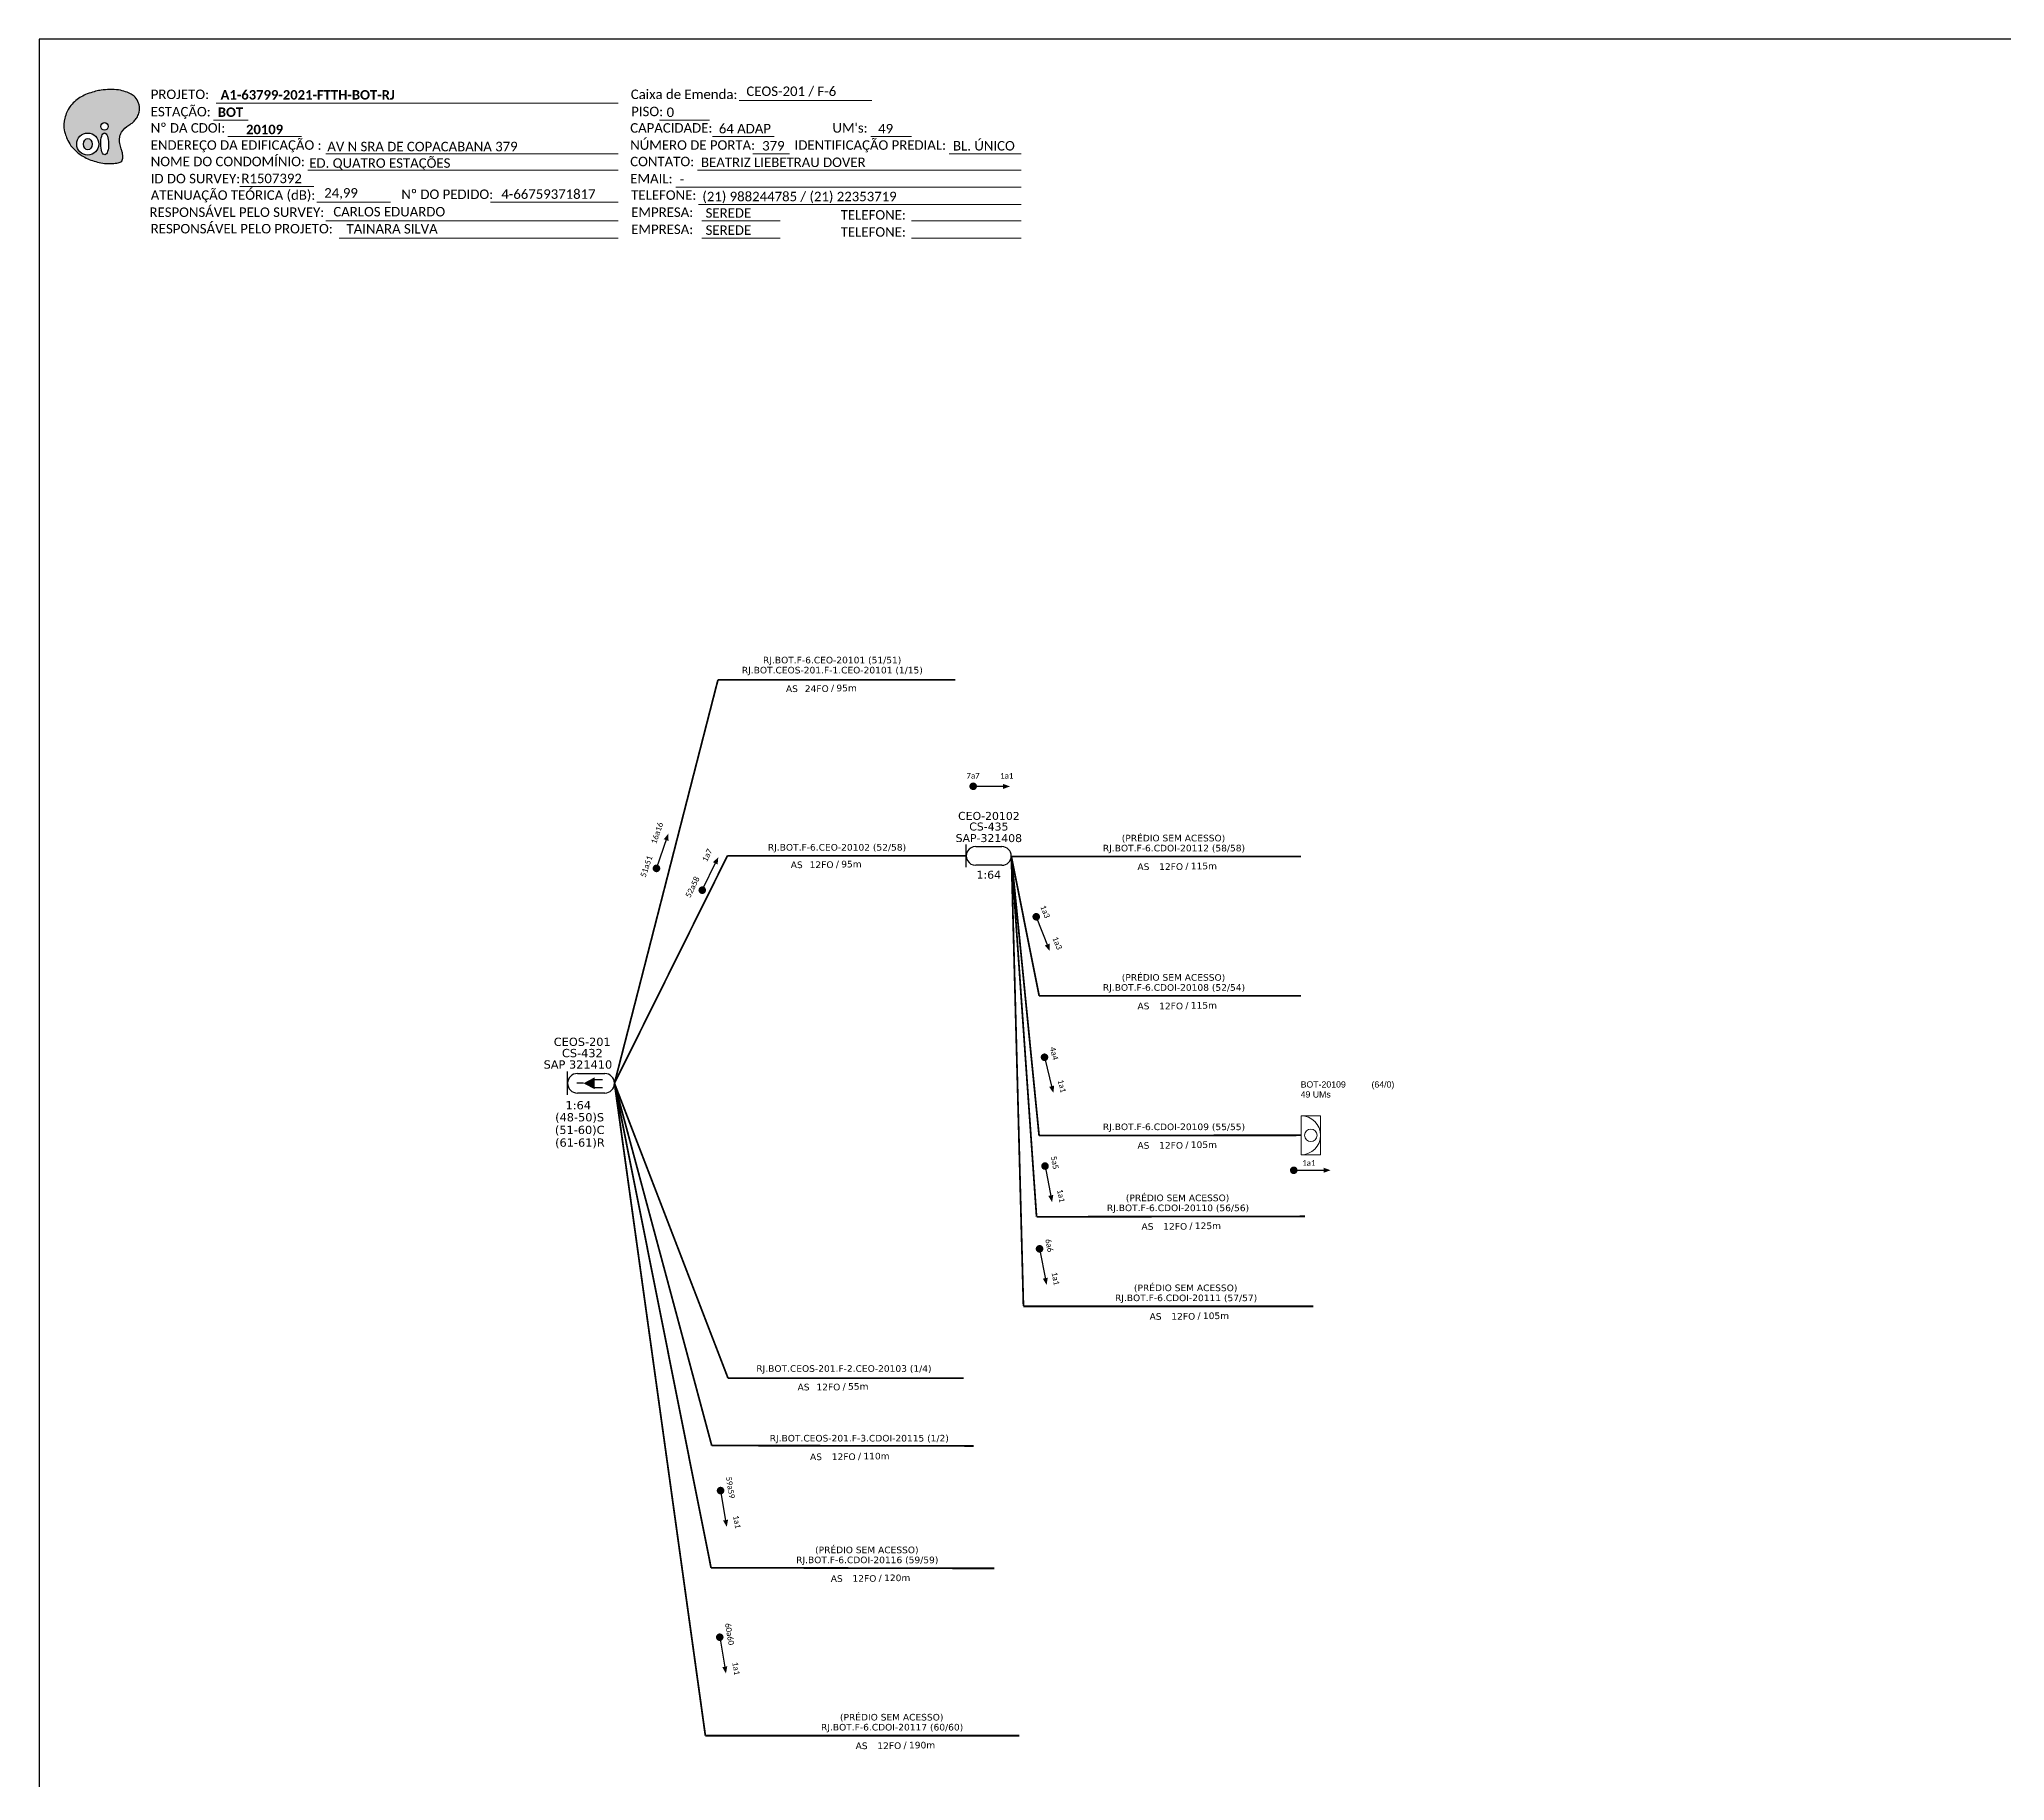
# Model space of a CAD drawing. Extents: x -89 to 749, y 705 to 1299.
# Drawn here: x -89.3 to 282.3, y 969.8 to 1299 of the extents above; entities that cross this region are included whole.
import ezdxf
from ezdxf.enums import TextEntityAlignment as Align

# ---------------------------------------------------------------- set-up
doc = ezdxf.new("R2010")
doc.units = 0
for name, color, linetype, lineweight in [("20.0-LEGENDA DOS CDO'S", 1, 'Continuous', 0), ('20.1-CDO_INTERIOR', 1, 'Continuous', 0), ('40.1-ETIQUETAS', 1, 'Continuous', 20)]:
    doc.layers.add(name, color=color, linetype=linetype, lineweight=lineweight)
for name, color, linetype in [('20.4-CEOS', 1, 'Continuous'), ('CAP a instalar', 1, 'Continuous'), ('SETA', 7, 'Continuous'), ('texto', 255, 'Continuous')]:
    doc.layers.add(name, color=color, linetype=linetype)
doc.styles.add('ARIAL', font='arial.ttf')
doc.styles.add('siredit', font='verdana.ttf')
doc.styles.get("Standard").update_dxf_attribs({"font": 'arial.ttf'})
doc.styles.add('WMF-Calibri0', font='calibri.ttf')
doc.styles.add('WMF-Calibri1', font='calibrib.ttf')
doc.linetypes.add('FENCELINE1', pattern='A,0.25,-0.1,[133,ltypeshp.shx,S=0.1,R=0,X=-0.1,Y=0],-0.1,1', length=1.45)

# ---------------------------------------------------------------- blocks, each defined once
blk = doc.blocks.new('OI')
h = blk.add_hatch(color=40)
edge = h.paths.add_edge_path()
edge.add_spline(control_points=[(4.35, -0.67), (3.92, -0.99), (3.26, -1.5), (2.81, -2.59), (2.9, -3.5), (3.06, -4.27), (3.31, -4.85), (3.37, -5.39), (3.4, -5.88), (3.2, -6.4), (2.54, -6.61), (1.65, -6.63), (0.55, -6.67), (-0.56, -6.42), (-1.61, -6.14), (-2.77, -5.61), (-3.92, -4.77), (-4.89, -3.7), (-5.34, -2.65), (-5.6, -1.94), (-5.85, -0.96), (-5.71, 0.47), (-5.1, 2.02), (-4.14, 3.02), (-3.3, 3.61), (-2.37, 4.16), (-1.36, 4.44), (-0.56, 4.7), (0.79, 4.85), (2.24, 4.97), (3.79, 4.57), (4.67, 4.21), (5.44, 3.65), (5.76, 2.99), (6.03, 2.21), (6.01, 1.46), (5.72, 0.64), (5.31, 0.08), (4.88, -0.38), (4.51, -0.55), (4.35, -0.67)], knot_values=[0, 0, 0, 0, 1.60434, 2.417191, 3.427595, 4.282808, 4.776746, 5.304182, 5.888771, 6.258406, 6.858137, 7.79129, 8.986195, 10.124242, 11.187857, 12.242908, 13.953784, 15.414161, 16.515391, 17.349188, 17.675853, 19.552021, 21.515531, 22.568638, 23.63245, 24.621084, 25.782718, 26.745347, 27.142653, 29.870543, 31.004649, 31.921532, 32.709589, 33.801391, 34.042471, 35.192333, 35.971461, 36.628871, 37.254359, 37.836911, 37.836911, 37.836911, 37.836911], degree=3, periodic=0)
h.paths.add_polyline_path([(1.13, -0.87, -1), (-0.04, -0.87, -1)], flags=16)
edge = h.paths.add_edge_path(flags=16)
edge.add_ellipse((0.56, -3.59), major_axis=(-0.02, 1.71), ratio=0.361305, start_angle=0, end_angle=360)
h.paths.add_polyline_path([(-0.36, -3.62, -1), (-3.8, -3.62, -1)], flags=16)
edge = h.paths.add_edge_path(flags=0)
edge.add_ellipse((-2.08, -3.62), major_axis=(0, 0.885), ratio=0.758294, start_angle=0, end_angle=360)
at = {"color": 40}
for centre, radius in [((-2.08, -3.62), 1.72), ((0.54, -0.87), 0.587)]:
    blk.add_circle(centre, radius, dxfattribs=at)
blk.add_ellipse((-2.08, -3.62), major_axis=(0, 0.885), ratio=0.758294, start_param=-3.141592653589792, end_param=3.141592653589792, dxfattribs=at)
blk.add_ellipse((0.56, -3.59), major_axis=(-0.02, 1.71), ratio=0.361305, dxfattribs=at)
at = {"color": 40, "start_tangent": (-0.800898, -0.598801), "end_tangent": (-0.800898, -0.598801)}
blk.add_spline([(4.35, -0.67), (3.2, -1.78), (2.9, -2.54), (2.92, -3.55), (3.12, -4.38), (3.28, -4.85), (3.37, -5.37), (3.35, -5.95), (3.2, -6.29), (2.66, -6.55), (1.73, -6.63), (0.54, -6.62), (-0.58, -6.41), (-1.6, -6.11), (-2.56, -5.67), (-3.95, -4.67), (-4.89, -3.56), (-5.37, -2.56), (-5.64, -1.78), (-5.72, -1.46), (-5.63, 0.42), (-4.84, 2.22), (-4.13, 2.99), (-3.27, 3.62), (-2.4, 4.09), (-1.3, 4.47), (-0.37, 4.72), (0.02, 4.77), (2.75, 4.8), (3.85, 4.53), (4.69, 4.16), (5.31, 3.68), (5.85, 2.73), (5.93, 2.5), (5.94, 1.35), (5.67, 0.62), (5.29, 0.08), (4.84, -0.36), (4.35, -0.67)], degree=3, dxfattribs=at)
blk = doc.blocks.new('CARIMBO')
at = {"color": 7, "lineweight": 0}
for points in [[(35.66, -16.79), (111.64, -16.79)], [(134.48, -16.3), (159.61, -16.3)], [(35.15, -20.06), (41.7, -20.06)], [(119.43, -20.02), (128.92, -20.02)], [(37.81, -23.14), (51.75, -23.14)], [(129.48, -23.14), (141.1, -23.14)], [(159.42, -23.14), (167.09, -23.14)], [(52.97, -29.48), (111.64, -29.48)], [(56.38, -26.37), (111.64, -26.37)], [(126.6, -29.48), (187.83, -29.48)], [(137.07, -26.37), (144.01, -26.37)], [(174.24, -26.37), (187.8, -26.37)], [(40.13, -32.55), (54.07, -32.55)], [(122.56, -32.72), (187.83, -32.72)], [(54.67, -35.52), (68.61, -35.52)], [(126.84, -35.96), (187.83, -35.96)], [(56.38, -39.07), (111.64, -39.07)], [(127.45, -39.07), (142.25, -39.07)], [(167.06, -39.07), (187.83, -39.07)], [(58.87, -42.31), (111.64, -42.31)], [(127.45, -42.31), (142.25, -42.31)], [(167.06, -42.31), (187.83, -42.31)]]:
    blk.add_lwpolyline(points, dxfattribs=at)
at = {"color": 7, "xscale": 1.213923925163967, "yscale": 1.213923925163967, "zscale": 1.213923925163967, "rotation": 0.1532896023949059}
blk.add_blockref('OI', (13.86, -20.16), dxfattribs=at)
at = {"color": 7, "lineweight": 0, "style": 'WMF-Calibri0'}
for s, height, p in [('PROJETO:', 1.793, (23.26, -16.04)), ('Caixa de Emenda:', 1.7927, (114.02, -16.04)), ('ESTAÇÃO:', 1.793, (23.26, -19.32)), ('PISO:', 1.793, (114.09, -19.28)), ('Nº DA CDOI:', 1.7927, (23.26, -22.39)), ('CAPACIDADE:', 1.7927, (113.91, -22.39)), ("UM's:", 1.793, (152.15, -22.39)), ('ENDEREÇO DA EDIFICAÇÃO :', 1.7927, (23.26, -25.63)), ('NÚMERO DE PORTA:', 1.7927, (113.91, -25.63)), ('IDENTIFICAÇÃO PREDIAL:', 1.7927, (144.99, -25.63)), ('NOME DO CONDOMÍNIO:', 1.7927, (23.26, -28.74)), ('CONTATO:', 1.793, (113.91, -28.74)), ('ATENUAÇÃO TEÓRICA (dB):', 1.7927, (23.26, -35.09)), ('ID DO SURVEY:', 1.7927, (23.26, -31.97)), ('EMAIL:', 1.793, (113.91, -31.97)), ('TELEFONE:', 1.793, (114.09, -35.09)), ('RESPONSÁVEL PELO SURVEY:', 1.7927, (23.02, -38.32)), ('EMPRESA:', 1.793, (114.09, -38.32)), ('TELEFONE:', 1.793, (153.7, -38.83)), ('RESPONSÁVEL PELO PROJETO:', 1.7927, (23.26, -41.44)), ('EMPRESA:', 1.793, (114.09, -41.56)), ('TELEFONE:', 1.793, (153.7, -42.06))]:
    blk.add_text(s, height=height, dxfattribs=at).set_placement(p)
at = {"color": 7, "lineweight": 0, "flags": 8}
for tag, p, style in [('PROJ', (36.46, -16.13), 'WMF-Calibri1'), ('CEOS-XX', (135.87, -15.46), 'WMF-Calibri0'), ('EST', (35.94, -19.41), 'WMF-Calibri1'), ('PISO_PTR', (120.78, -19.42), 'WMF-Calibri0'), ('CAPAC.', (130.66, -22.52), 'WMF-Calibri0'), ("UC'S", (160.78, -22.54), 'WMF-Calibri0'), ('LOGRADOURO', (56.65, -25.91), 'WMF-Calibri0'), ('N°', (138.85, -25.77), 'WMF-Calibri0'), ('N°PREDIO', (174.94, -25.77), 'WMF-Calibri0'), ('NOME_DO_COND.', (53.23, -29.02), 'WMF-Calibri0'), ('NOME_DO_CONTATO', (127.3, -28.89), 'WMF-Calibri0'), ('_ID_', (40.39, -31.94), 'WMF-Calibri0'), ('O_POTEN', (56.06, -34.68), 'WMF-Calibri0'), ('EMAIL', (123.26, -32.12), 'WMF-Calibri0'), ('RES_SURVEY', (57.78, -38.23), 'WMF-Calibri0'), ('TELEFONE', (127.55, -35.36), 'WMF-Calibri0'), ('EMP_RESP_SURVEY', (128.16, -38.47), 'WMF-Calibri0'), ('CONT_RESP_SURVEY', (167.76, -38.47), 'WMF-Calibri0'), ('RES_PROJ', (60.27, -41.47), 'WMF-Calibri0'), ('EMP_RESP_PROJ', (128.16, -41.71), 'WMF-Calibri0'), ('CONT_RESP_PROJ', (167.76, -41.71), 'WMF-Calibri0')]:
    blk.add_attdef(tag, p, '', height=1.79, dxfattribs=dict(at, style=style))
at = {"color": 7, "lineweight": 0, "style": 'WMF-Calibri1', "flags": 8}
blk.add_attdef("N° CDO'S", text='', height=1.79, dxfattribs=at).set_placement((44.78, -22.68), align=Align.CENTER)
blk = doc.blocks.new('CEOS_RP_CT_DRT')
at = {"layer": '20.4-CEOS', "color": 0}
for p, q in [((-4.54, 1.19), (-1.19, 1.19)), ((-1.19, -1.19), (-4.54, -1.19))]:
    blk.add_line(p, q, dxfattribs=at)
for points in [[(-5.73, -1.43), (-5.73, 1.44)], [(-3.79, 0), (-4.59, 0)], [(-2.47, 0.48), (-1.45, 0.48)], [(-2.47, -0.52), (-1.45, -0.52)]]:
    blk.add_lwpolyline(points, dxfattribs=at)
blk.add_lwpolyline([(-3.79, 0, 0, 1.47, 0), (-2.41, 0, 1.47, 1.47, 0)], format="xyseb", dxfattribs=at)
for centre, start, end in [((-4.54, 0), 90, 270), ((-1.19, 0), 270, 90)]:
    blk.add_arc(centre, 1.19, start, end, dxfattribs=at)
at = {"layer": '20.4-CEOS', "color": 7, "style": 'siredit'}
for tag, p in [('Nº_DA_CEOS', (-2.86, 5.6)), ('LOCAL', (-2.86, 4.24)), ('SAP', (-2.86, 2.78)), ('RACIO_SPLITAGEM', (-2.86, -1.88)), ('FIBRAS_SPLITTER', (-2.86, -3.58)), ('RESERVA_FINAIS', (-2.86, -6.39)), ('FIBRAS_TOP_C', (-2.86, -5.08))]:
    blk.add_attdef(tag, text='', height=1.01, dxfattribs=at).set_placement(p, align=Align.TOP_CENTER)
blk = doc.blocks.new('ETIQUETA_RS5F')
at = {"layer": '40.1-ETIQUETAS', "color": 0, "style": 'siredit'}
blk.add_text('/', height=1.5, dxfattribs=at).set_placement((1.58, -1.95), align=Align.MIDDLE_RIGHT)
for tag, p in [('ETIQUETA_R_PRIMARIA', (1.21, 4.1)), ('ETIQUETA_R_SECUNDARIA', (1.21, 2.1)), ('F_ATIVAS/F_MORTAS', (1.14, -4.24))]:
    blk.add_attdef(tag, text='', height=1.5, dxfattribs=at).set_placement(p, align=Align.MIDDLE_CENTER)
for tag, p in [('TIPO_CABO', (-6.58, -2.12)), ('CAP_CABO', (0.4, -2.09))]:
    blk.add_attdef(tag, text='', height=1.5, dxfattribs=at).set_placement(p, align=Align.MIDDLE_RIGHT)
blk.add_attdef('METROS', text='', height=1.5, dxfattribs=at).set_placement((2.14, -1.95), align=Align.MIDDLE_LEFT)
for tag, p in [('FUSÃO_1', (0.85, -8.39)), ('FUSÃO_2', (0.85, -10.6)), ('FUSÃO_3', (0.85, -12.93)), ('FUSÃO_4', (0.85, -15.14)), ('FUSÃO_5', (0.85, -17.16))]:
    blk.add_attdef(tag, text='', height=1.5, dxfattribs=at).set_placement(p, align=Align.CENTER)
blk = doc.blocks.new('CDOI_INT')
at = {"layer": '20.1-CDO_INTERIOR', "color": 0, "lineweight": 18}
blk.add_lwpolyline([(4.25, -4.25), (4.25, 4.25), (0, 4.25), (0, -4.25)], close=True, dxfattribs=at)
blk.add_circle((2.12, 0), 1.36, dxfattribs=at)
blk.add_arc((0, 0), 4.25, 270, 90, dxfattribs=at)
at = {"layer": "20.0-LEGENDA DOS CDO'S", "color": 0, "style": 'ARIAL'}
for tag, p in [('CDO_N', (-0.08, 10.38)), ('SURVEY', (-0.08, 8.2)), ('SPLITER_1', (21.18, 10.38)), ('SPLITER_2', (21.19, 8.68)), ('SAP', (-0.08, 6.23)), ('1:XX', (5.94, -2.22)), ('UMS', (5.94, -4.24))]:
    blk.add_attdef(tag, p, '', height=1.36, dxfattribs=at)
blk.add_attdef('FIBRAS_UTILIZADAS', text='', height=1.36, dxfattribs=at).set_placement((15.34, 10.38), align=Align.CENTER)

msp = doc.modelspace()

# ---------------------------------------------------------------- linework, layer by layer
msp.add_lwpolyline([(-89.32, 705.02), (749.25, 705.02), (749.25, 1299.02), (-89.32, 1299.02), (-89.32, 705.02)])
at = {"color": 7, "lineweight": 0}
msp.add_lwpolyline([(-4.01, 1268.26), (20.14, 1268.26)], dxfattribs=at)
at = {"const_width": 0.715}
for points in [[(86.88, 1157.82, 1), (87.6, 1157.82, 1)], [(27.24, 1141.96, 1), (27.48, 1142.64, 1)], [(27.24, 1141.96, 1), (27.48, 1142.64, 1)], [(35.86, 1137.86, 1), (36.18, 1138.5, 1)], [(35.86, 1137.86, 1), (36.18, 1138.5, 1)], [(99.03, 1133.49, 1), (99.29, 1132.82, 1)], [(99.03, 1133.49, 1), (99.29, 1132.82, 1)], [(100.64, 1106.95, 1), (100.81, 1106.26, 1)], [(100.64, 1106.95, 1), (100.81, 1106.26, 1)]]:
    msp.add_lwpolyline(points, format="xyb", close=True, dxfattribs=at)
at = {"color": 7, "const_width": 0.715}
for points in [[(100.76, 1086.38, 1), (100.89, 1085.68, 1)], [(100.76, 1086.38, 1), (100.89, 1085.68, 1)], [(99.72, 1070.74, 1), (99.86, 1070.03, 1)], [(99.72, 1070.74, 1), (99.86, 1070.03, 1)], [(39.42, 1025.04, 1), (39.54, 1024.33, 1)], [(39.42, 1025.04, 1), (39.54, 1024.33, 1)], [(39.27, 997.32, 1), (39.39, 996.62, 1)], [(39.27, 997.32, 1), (39.39, 996.62, 1)]]:
    msp.add_lwpolyline(points, format="xyb", close=True, dxfattribs=at)
at = {"color": 7}
msp.add_lwpolyline([(147.49, 1085.23, 0.715, 0.715, 1), (148.2, 1085.23, 0.715, 0.715, 1)], format="xyseb", close=True, dxfattribs=at)
at = {"layer": '20.4-CEOS', "color": 5}
for p, q in [((87.71, 1146.43), (92.68, 1146.42)), ((92.68, 1142.88), (87.71, 1142.89))]:
    msp.add_line(p, q, dxfattribs=at)
msp.add_lwpolyline([(85.94, 1142.53), (85.94, 1146.8)], dxfattribs=at)
for centre, start, end in [((87.71, 1144.66), 89.9211, 269.9211), ((92.68, 1144.65), 269.9211, 89.9211)]:
    msp.add_arc(centre, 1.77, start, end, dxfattribs=at)
at = {"layer": 'CAP a instalar', "color": 7, "linetype": 'FENCELINE1', "ltscale": 7, "const_width": 0.334}
for points in [[(38.99, 1177.96), (19.42, 1101.68)], [(38.99, 1177.96), (83.88, 1177.94)], [(19.42, 1101.68), (40.78, 1144.68)], [(40.78, 1144.68), (85.94, 1144.66)], [(94.46, 1144.54), (99.22, 1076.44)], [(94.46, 1144.54), (96.74, 1059.58)], [(149.22, 1144.54), (94.46, 1144.54)], [(99.71, 1118.22), (149.22, 1118.19)], [(19.42, 1101.68), (36.61, 978.35)], [(19.42, 1101.68), (37.68, 1010.1)], [(19.42, 1101.68), (40.89, 1045.94)], [(99.22, 1076.44), (149.99, 1076.52)], [(96.74, 1059.52), (151.52, 1059.51)], [(40.89, 1045.94), (85.44, 1045.93)], [(37.68, 1010.1), (91.24, 1009.98)], [(95.94, 978.35), (36.61, 978.35)]]:
    msp.add_lwpolyline(points, dxfattribs=at)
at = {"layer": 'CAP a instalar', "linetype": 'FENCELINE1', "ltscale": 7, "const_width": 0.334}
for points in [[(94.46, 1144.54), (99.71, 1118.22)], [(94.46, 1144.54), (99.7, 1091.79)], [(99.7, 1091.79), (149.22, 1091.85)]]:
    msp.add_lwpolyline(points, dxfattribs=at)
at = {"layer": 'CAP a instalar', "color": 251, "linetype": 'FENCELINE1', "ltscale": 7, "const_width": 0.334}
for points in [[(19.42, 1101.68), (37.81, 1033.2)], [(37.81, 1033.2), (87.32, 1033.12)]]:
    msp.add_lwpolyline(points, dxfattribs=at)
at = {"layer": 'SETA'}
for points in [[(87.24, 1157.82), (93.39, 1157.82)], [(27.36, 1142.3), (29.36, 1148.11)], [(27.36, 1142.3), (29.36, 1148.11)], [(36.02, 1138.18), (38.72, 1143.7)], [(36.02, 1138.18), (38.72, 1143.7)], [(99.16, 1133.16), (101.4, 1127.43)], [(99.16, 1133.16), (101.4, 1127.43)], [(100.73, 1106.61), (102.19, 1100.64)], [(100.73, 1106.61), (102.19, 1100.64)], [(147.84, 1085.23), (153.99, 1085.23)]]:
    msp.add_lwpolyline(points, dxfattribs=at)
at = {"layer": 'SETA', "color": 7}
for points in [[(100.83, 1086.03), (101.99, 1080)], [(100.83, 1086.03), (101.99, 1080)], [(99.79, 1070.39), (100.96, 1064.35)], [(99.79, 1070.39), (100.96, 1064.35)], [(39.48, 1024.69), (40.5, 1018.62)], [(39.48, 1024.69), (40.5, 1018.62)], [(39.33, 996.97), (40.35, 990.91)], [(39.33, 996.97), (40.35, 990.91)]]:
    msp.add_lwpolyline(points, dxfattribs=at)
at = {"layer": 'SETA'}
for points in [[(92.89, 1158.27), (94.2, 1157.79), (92.89, 1157.32)], [(28.74, 1147.81), (29.62, 1148.89), (29.64, 1147.5)], [(28.74, 1147.81), (29.62, 1148.89), (29.64, 1147.5)], [(38.06, 1143.47), (39.06, 1144.44), (38.92, 1143.05)], [(38.06, 1143.47), (39.06, 1144.44), (38.92, 1143.05)], [(101.67, 1128.07), (101.71, 1126.67), (100.79, 1127.72)], [(101.67, 1128.07), (101.71, 1126.67), (100.79, 1127.72)], [(102.55, 1101.23), (102.4, 1099.85), (101.62, 1101.01)], [(102.55, 1101.23), (102.4, 1099.85), (101.62, 1101.01)]]:
    msp.add_solid(points, dxfattribs=at)
at = {"layer": 'SETA', "color": 7}
for points in [[(153.5, 1085.71), (154.81, 1085.24), (153.5, 1084.76)], [(102.38, 1080.57), (102.16, 1079.2), (101.44, 1080.39)], [(102.38, 1080.57), (102.16, 1079.2), (101.44, 1080.39)], [(101.34, 1064.93), (101.12, 1063.55), (100.4, 1064.75)], [(101.34, 1064.93), (101.12, 1063.55), (100.4, 1064.75)], [(40.9, 1019.19), (40.65, 1017.82), (39.96, 1019.03)], [(40.9, 1019.19), (40.65, 1017.82), (39.96, 1019.03)], [(40.75, 991.47), (40.5, 990.1), (39.81, 991.32)], [(40.75, 991.47), (40.5, 990.1), (39.81, 991.32)]]:
    msp.add_solid(points, dxfattribs=at)

# ---------------------------------------------------------------- block references
ref = msp.add_blockref('CARIMBO', (-91.51, 1303.77))
ref.add_attrib('PROJ', 'A1-63799-2021-FTTH-BOT-RJ', (-55.05, 1287.63), dxfattribs={"color": 7, "lineweight": 0, "height": 1.7927, "style": 'WMF-Calibri1'})
ref.add_attrib('EST', 'BOT', (-55.57, 1284.35), dxfattribs={"color": 7, "lineweight": 0, "height": 1.793, "style": 'WMF-Calibri1'})
ref.add_attrib("N° CDO'S", '20109', dxfattribs={"color": 7, "lineweight": 0, "height": 1.793, "style": 'WMF-Calibri1'}).set_placement((-46.73, 1281.09), align=Align.CENTER)
ref.add_attrib('LOGRADOURO', 'AV N SRA DE COPACABANA 379 ', (-34.86, 1277.86), dxfattribs={"color": 7, "lineweight": 0, "height": 1.7927, "style": 'WMF-Calibri0'})
ref.add_attrib('NOME_DO_COND.', 'ED. QUATRO ESTAÇÕES', (-38.28, 1274.74), dxfattribs={"color": 7, "lineweight": 0, "height": 1.7927, "style": 'WMF-Calibri0'})
ref.add_attrib('_ID_', 'R1507392', (-51.11, 1271.83), dxfattribs={"color": 7, "lineweight": 0, "height": 1.793, "style": 'WMF-Calibri0'})
ref.add_attrib('O_POTEN', '24,99', (-35.45, 1269.09), dxfattribs={"color": 7, "lineweight": 0, "height": 1.793, "style": 'WMF-Calibri0'})
ref.add_attrib('RES_SURVEY', 'CARLOS EDUARDO', (-33.73, 1265.54), dxfattribs={"color": 7, "lineweight": 0, "height": 1.7927, "style": 'WMF-Calibri0'})
ref.add_attrib('RES_PROJ', 'TAINARA SILVA', (-31.24, 1262.3), dxfattribs={"color": 7, "lineweight": 0, "height": 1.7927, "style": 'WMF-Calibri0'})
ref.add_attrib('CEOS-XX', 'CEOS-201 / F-6', (44.36, 1288.31), dxfattribs={"color": 7, "lineweight": 0, "height": 1.7927, "style": 'WMF-Calibri0'})
ref.add_attrib('CAPAC.', '64 ADAP', (39.15, 1281.25), dxfattribs={"color": 7, "lineweight": 0, "height": 1.793, "style": 'WMF-Calibri0'})
ref.add_attrib("UC'S", '49', (69.27, 1281.23), dxfattribs={"color": 7, "lineweight": 0, "height": 1.793, "style": 'WMF-Calibri0'})
ref.add_attrib('PISO_PTR', '0', (29.28, 1284.34), dxfattribs={"color": 7, "lineweight": 0, "height": 1.79, "style": 'WMF-Calibri0'})
ref.add_attrib('N°', '379', (47.34, 1278), dxfattribs={"color": 7, "lineweight": 0, "height": 1.793, "style": 'WMF-Calibri0'})
ref.add_attrib('N°PREDIO', 'BL. ÚNICO', (83.43, 1278), dxfattribs={"color": 7, "lineweight": 0, "height": 1.793, "style": 'WMF-Calibri0'})
ref.add_attrib('NOME_DO_CONTATO', 'BEATRIZ LIEBETRAU DOVER', (35.79, 1274.88), dxfattribs={"color": 7, "lineweight": 0, "height": 1.7927, "style": 'WMF-Calibri0'})
ref.add_attrib('EMAIL', '-', (31.75, 1271.65), dxfattribs={"color": 7, "lineweight": 0, "height": 1.79, "style": 'WMF-Calibri0'})
ref.add_attrib('TELEFONE', '(21) 988244785 / (21) 22353719', (36.04, 1268.41), dxfattribs={"color": 7, "lineweight": 0, "height": 1.7927, "style": 'WMF-Calibri0'})
ref.add_attrib('EMP_RESP_SURVEY', 'SEREDE', (36.65, 1265.3), dxfattribs={"color": 7, "lineweight": 0, "height": 1.793, "style": 'WMF-Calibri0'})
ref.add_attrib('EMP_RESP_PROJ', 'SEREDE', (36.65, 1262.06), dxfattribs={"color": 7, "lineweight": 0, "height": 1.793, "style": 'WMF-Calibri0'})
at = {"layer": '20.4-CEOS', "color": 7}
ref = msp.add_blockref('CEOS_RP_CT_DRT', (19.42, 1101.68), dxfattribs=dict(at, xscale=1.545591045022011, yscale=1.545591045022011, zscale=1.545591045022011))
ref.add_attrib('Nº_DA_CEOS', 'CEOS-201', dxfattribs={"color": 7, "height": 1.561, "style": 'siredit'}).set_placement((13.33, 1110.3), align=Align.TOP_CENTER)
ref.add_attrib('LOCAL', 'CS-432', dxfattribs={"color": 7, "height": 1.561, "style": 'siredit'}).set_placement((13.35, 1108.17), align=Align.TOP_CENTER)
ref.add_attrib('SAP', 'SAP 321410', dxfattribs={"color": 7, "height": 1.561, "style": 'siredit'}).set_placement((12.51, 1106.01), align=Align.TOP_CENTER)
ref.add_attrib('RACIO_SPLITAGEM', '1:64', dxfattribs={"color": 7, "height": 1.561, "style": 'siredit'}).set_placement((12.58, 1098.31), align=Align.TOP_CENTER)
ref.add_attrib('FIBRAS_SPLITTER', '(48-50)S', dxfattribs={"color": 7, "height": 1.561, "style": 'siredit'}).set_placement((12.83, 1096.04), align=Align.TOP_CENTER)
ref.add_attrib('FIBRAS_TOP_C', '(51-60)C', dxfattribs={"color": 7, "height": 1.561, "style": 'siredit'}).set_placement((12.85, 1093.65), align=Align.TOP_CENTER)
ref.add_attrib('RESERVA_FINAIS', '(61-61)R', dxfattribs={"color": 7, "height": 1.561, "style": 'siredit'}).set_placement((12.89, 1091.25), align=Align.TOP_CENTER)
at = {"layer": '40.1-ETIQUETAS', "color": 7}
ref = msp.add_blockref('ETIQUETA_RS5F', (59.62, 1178.03), dxfattribs=dict(at, xscale=0.8339759892741859, yscale=0.8339759892741859, zscale=0.8339759892741859))
ref.add_attrib('ETIQUETA_R_PRIMARIA', 'RJ.BOT.F-6.CEO-20101 (51/51)', dxfattribs={"color": 0, "height": 1.251, "style": 'siredit'}).set_placement((60.58, 1181.68), align=Align.MIDDLE_CENTER)
ref.add_attrib('ETIQUETA_R_SECUNDARIA', 'RJ.BOT.CEOS-201.F-1.CEO-20101 (1/15)', dxfattribs={"color": 0, "height": 1.251, "style": 'siredit'}).set_placement((60.61, 1179.78), align=Align.MIDDLE_CENTER)
ref.add_attrib('TIPO_CABO', 'AS', dxfattribs={"color": 0, "height": 1.251, "style": 'siredit'}).set_placement((54.1, 1176.26), align=Align.MIDDLE_RIGHT)
ref.add_attrib('CAP_CABO', '24FO', dxfattribs={"color": 0, "height": 1.251, "style": 'siredit'}).set_placement((59.93, 1176.28), align=Align.MIDDLE_RIGHT)
ref.add_attrib('METROS', '95m', dxfattribs={"color": 0, "height": 1.251, "style": 'siredit'}).set_placement((61.38, 1176.4), align=Align.MIDDLE_LEFT)
ref = msp.add_blockref('ETIQUETA_RS5F', (126.62, 1144.38), dxfattribs=dict(at, xscale=0.8339759847951412, yscale=0.8339759847951412, zscale=0.8339759847951412))
ref.add_attrib('ETIQUETA_R_PRIMARIA', '(PRÉDIO SEM ACESSO)', dxfattribs={"color": 0, "height": 1.251, "style": 'siredit'}).set_placement((125.11, 1148.03), align=Align.MIDDLE_CENTER)
ref.add_attrib('ETIQUETA_R_SECUNDARIA', 'RJ.BOT.F-6.CDOI-20112 (58/58)', dxfattribs={"color": 0, "height": 1.251, "style": 'siredit'}).set_placement((125.2, 1146.14), align=Align.MIDDLE_CENTER)
ref.add_attrib('TIPO_CABO', 'AS ', dxfattribs={"color": 0, "height": 1.251, "style": 'siredit'}).set_placement((121.1, 1142.62), align=Align.MIDDLE_RIGHT)
ref.add_attrib('CAP_CABO', '12FO', dxfattribs={"color": 0, "height": 1.251, "style": 'siredit'}).set_placement((126.92, 1142.64), align=Align.MIDDLE_RIGHT)
ref.add_attrib('METROS', '115m', dxfattribs={"color": 0, "height": 1.251, "style": 'siredit'}).set_placement((128.38, 1142.75), align=Align.MIDDLE_LEFT)
ref = msp.add_blockref('ETIQUETA_RS5F', (60.53, 1144.74), dxfattribs=dict(at, xscale=0.8339759892741859, yscale=0.8339759892741859, zscale=0.8339759892741859))
ref.add_attrib('ETIQUETA_R_PRIMARIA', 'RJ.BOT.F-6.CEO-20102 (52/58)', dxfattribs={"color": 0, "height": 1.251, "style": 'siredit'}).set_placement((61.49, 1146.29), align=Align.MIDDLE_CENTER)
ref.add_attrib('TIPO_CABO', 'AS', dxfattribs={"color": 0, "height": 1.251, "style": 'siredit'}).set_placement((55.01, 1142.98), align=Align.MIDDLE_RIGHT)
ref.add_attrib('CAP_CABO', '12FO', dxfattribs={"color": 0, "height": 1.251, "style": 'siredit'}).set_placement((60.84, 1143), align=Align.MIDDLE_RIGHT)
ref.add_attrib('METROS', '95m', dxfattribs={"color": 0, "height": 1.251, "style": 'siredit'}).set_placement((62.29, 1143.11), align=Align.MIDDLE_LEFT)
ref = msp.add_blockref('ETIQUETA_RS5F', (126.62, 1118.04), dxfattribs=dict(at, xscale=0.8339759847951412, yscale=0.8339759847951412, zscale=0.8339759847951412))
ref.add_attrib('ETIQUETA_R_PRIMARIA', '(PRÉDIO SEM ACESSO)', dxfattribs={"color": 0, "height": 1.251, "style": 'siredit'}).set_placement((125.11, 1121.69), align=Align.MIDDLE_CENTER)
ref.add_attrib('ETIQUETA_R_SECUNDARIA', 'RJ.BOT.F-6.CDOI-20108 (52/54)', dxfattribs={"color": 0, "height": 1.251, "style": 'siredit'}).set_placement((125.2, 1119.79), align=Align.MIDDLE_CENTER)
ref.add_attrib('TIPO_CABO', 'AS ', dxfattribs={"color": 0, "height": 1.251, "style": 'siredit'}).set_placement((121.1, 1116.28), align=Align.MIDDLE_RIGHT)
ref.add_attrib('CAP_CABO', '12FO', dxfattribs={"color": 0, "height": 1.251, "style": 'siredit'}).set_placement((126.92, 1116.29), align=Align.MIDDLE_RIGHT)
ref.add_attrib('METROS', '115m', dxfattribs={"color": 0, "height": 1.251, "style": 'siredit'}).set_placement((128.38, 1116.41), align=Align.MIDDLE_LEFT)
at = {"layer": '40.1-ETIQUETAS'}
ref = msp.add_blockref('CDOI_INT', (149.22, 1091.85), dxfattribs=dict(at, xscale=0.8690226176470263, yscale=0.8690226176470263, zscale=0.8690226176470263))
ref.add_attrib('CDO_N', 'BOT-20109', (149.15, 1100.87), dxfattribs={"layer": "20.0-LEGENDA DOS CDO'S", "color": 0, "height": 1.182, "style": 'ARIAL'})
ref.add_attrib('FIBRAS_UTILIZADAS', '(64/0)', (162.55, 1100.87), dxfattribs={"layer": "20.0-LEGENDA DOS CDO'S", "color": 0, "height": 1.182, "style": 'ARIAL'})
ref.add_attrib('SURVEY', '49 UMs', (149.15, 1098.98), dxfattribs={"layer": "20.0-LEGENDA DOS CDO'S", "color": 0, "height": 1.182, "style": 'ARIAL'})
ref = msp.add_blockref('ETIQUETA_RS5F', (126.62, 1091.7), dxfattribs=dict(at, xscale=0.8339759847951412, yscale=0.8339759847951412, zscale=0.8339759847951412))
ref.add_attrib('ETIQUETA_R_SECUNDARIA', 'RJ.BOT.F-6.CDOI-20109 (55/55)', dxfattribs={"color": 0, "height": 1.251, "style": 'siredit'}).set_placement((125.2, 1093.45), align=Align.MIDDLE_CENTER)
ref.add_attrib('TIPO_CABO', 'AS ', dxfattribs={"color": 0, "height": 1.251, "style": 'siredit'}).set_placement((121.1, 1089.93), align=Align.MIDDLE_RIGHT)
ref.add_attrib('CAP_CABO', '12FO', dxfattribs={"color": 0, "height": 1.251, "style": 'siredit'}).set_placement((126.92, 1089.95), align=Align.MIDDLE_RIGHT)
ref.add_attrib('METROS', '105m', dxfattribs={"color": 0, "height": 1.251, "style": 'siredit'}).set_placement((128.38, 1090.07), align=Align.MIDDLE_LEFT)
at = {"layer": '40.1-ETIQUETAS', "color": 7}
ref = msp.add_blockref('ETIQUETA_RS5F', (127.38, 1076.37), dxfattribs=dict(at, xscale=0.8339759847951412, yscale=0.8339759847951412, zscale=0.8339759847951412))
ref.add_attrib('ETIQUETA_R_PRIMARIA', '(PRÉDIO SEM ACESSO)', dxfattribs={"color": 0, "height": 1.251, "style": 'siredit'}).set_placement((125.88, 1080.02), align=Align.MIDDLE_CENTER)
ref.add_attrib('ETIQUETA_R_SECUNDARIA', 'RJ.BOT.F-6.CDOI-20110 (56/56)', dxfattribs={"color": 0, "height": 1.251, "style": 'siredit'}).set_placement((125.96, 1078.13), align=Align.MIDDLE_CENTER)
ref.add_attrib('TIPO_CABO', 'AS ', dxfattribs={"color": 0, "height": 1.251, "style": 'siredit'}).set_placement((121.87, 1074.61), align=Align.MIDDLE_RIGHT)
ref.add_attrib('CAP_CABO', '12FO', dxfattribs={"color": 0, "height": 1.251, "style": 'siredit'}).set_placement((127.69, 1074.63), align=Align.MIDDLE_RIGHT)
ref.add_attrib('METROS', '125m', dxfattribs={"color": 0, "height": 1.251, "style": 'siredit'}).set_placement((129.14, 1074.74), align=Align.MIDDLE_LEFT)
ref = msp.add_blockref('ETIQUETA_RS5F', (128.91, 1059.36), dxfattribs=dict(at, xscale=0.8339759847951412, yscale=0.8339759847951412, zscale=0.8339759847951412))
ref.add_attrib('ETIQUETA_R_PRIMARIA', '(PRÉDIO SEM ACESSO)', dxfattribs={"color": 0, "height": 1.251, "style": 'siredit'}).set_placement((127.41, 1063.01), align=Align.MIDDLE_CENTER)
ref.add_attrib('ETIQUETA_R_SECUNDARIA', 'RJ.BOT.F-6.CDOI-20111 (57/57)', dxfattribs={"color": 0, "height": 1.251, "style": 'siredit'}).set_placement((127.49, 1061.12), align=Align.MIDDLE_CENTER)
ref.add_attrib('TIPO_CABO', 'AS ', dxfattribs={"color": 0, "height": 1.251, "style": 'siredit'}).set_placement((123.4, 1057.6), align=Align.MIDDLE_RIGHT)
ref.add_attrib('CAP_CABO', '12FO', dxfattribs={"color": 0, "height": 1.251, "style": 'siredit'}).set_placement((129.22, 1057.62), align=Align.MIDDLE_RIGHT)
ref.add_attrib('METROS', '105m', dxfattribs={"color": 0, "height": 1.251, "style": 'siredit'}).set_placement((130.67, 1057.73), align=Align.MIDDLE_LEFT)
at = {"layer": '40.1-ETIQUETAS', "color": 251}
ref = msp.add_blockref('ETIQUETA_RS5F', (64.72, 1032.83), dxfattribs=dict(at, xscale=0.8339759847951412, yscale=0.8339759847951412, zscale=0.8339759847951412))
ref.add_attrib('ETIQUETA_R_SECUNDARIA', 'RJ.BOT.CEOS-201.F-3.CDOI-20115 (1/2)', dxfattribs={"color": 0, "height": 1.251, "style": 'siredit'}).set_placement((65.7, 1034.59), align=Align.MIDDLE_CENTER)
ref.add_attrib('TIPO_CABO', 'AS ', dxfattribs={"color": 0, "height": 1.251, "style": 'siredit'}).set_placement((59.2, 1031.07), align=Align.MIDDLE_RIGHT)
ref.add_attrib('CAP_CABO', '12FO', dxfattribs={"color": 0, "height": 1.251, "style": 'siredit'}).set_placement((65.02, 1031.09), align=Align.MIDDLE_RIGHT)
ref.add_attrib('METROS', '110m', dxfattribs={"color": 0, "height": 1.251, "style": 'siredit'}).set_placement((66.48, 1031.2), align=Align.MIDDLE_LEFT)
at = {"layer": '40.1-ETIQUETAS', "color": 7}
ref = msp.add_blockref('ETIQUETA_RS5F', (68.63, 1009.82), dxfattribs=dict(at, xscale=0.8339759847951412, yscale=0.8339759847951412, zscale=0.8339759847951412))
ref.add_attrib('ETIQUETA_R_PRIMARIA', '(PRÉDIO SEM ACESSO)', dxfattribs={"color": 0, "height": 1.251, "style": 'siredit'}).set_placement((67.13, 1013.47), align=Align.MIDDLE_CENTER)
ref.add_attrib('ETIQUETA_R_SECUNDARIA', 'RJ.BOT.F-6.CDOI-20116 (59/59)', dxfattribs={"color": 0, "height": 1.251, "style": 'siredit'}).set_placement((67.21, 1011.58), align=Align.MIDDLE_CENTER)
ref.add_attrib('TIPO_CABO', 'AS ', dxfattribs={"color": 0, "height": 1.251, "style": 'siredit'}).set_placement((63.12, 1008.06), align=Align.MIDDLE_RIGHT)
ref.add_attrib('CAP_CABO', '12FO', dxfattribs={"color": 0, "height": 1.251, "style": 'siredit'}).set_placement((68.94, 1008.08), align=Align.MIDDLE_RIGHT)
ref.add_attrib('METROS', '120m', dxfattribs={"color": 0, "height": 1.251, "style": 'siredit'}).set_placement((70.4, 1008.19), align=Align.MIDDLE_LEFT)
ref = msp.add_blockref('ETIQUETA_RS5F', (73.33, 978.2), dxfattribs=dict(at, xscale=0.8339759847951412, yscale=0.8339759847951412, zscale=0.8339759847951412))
ref.add_attrib('ETIQUETA_R_PRIMARIA', '(PRÉDIO SEM ACESSO)', dxfattribs={"color": 0, "height": 1.251, "style": 'siredit'}).set_placement((71.83, 981.85), align=Align.MIDDLE_CENTER)
ref.add_attrib('ETIQUETA_R_SECUNDARIA', 'RJ.BOT.F-6.CDOI-20117 (60/60)', dxfattribs={"color": 0, "height": 1.251, "style": 'siredit'}).set_placement((71.91, 979.96), align=Align.MIDDLE_CENTER)
ref.add_attrib('TIPO_CABO', 'AS ', dxfattribs={"color": 0, "height": 1.251, "style": 'siredit'}).set_placement((67.82, 976.44), align=Align.MIDDLE_RIGHT)
ref.add_attrib('CAP_CABO', '12FO', dxfattribs={"color": 0, "height": 1.251, "style": 'siredit'}).set_placement((73.64, 976.46), align=Align.MIDDLE_RIGHT)
ref.add_attrib('METROS', '190m', dxfattribs={"color": 0, "height": 1.251, "style": 'siredit'}).set_placement((75.1, 976.57), align=Align.MIDDLE_LEFT)
at = {"layer": 'CAP a instalar', "color": 7, "linetype": 'FENCELINE1', "ltscale": 7}
ref = msp.add_blockref('ETIQUETA_RS5F', (61.82, 1046.01), dxfattribs=dict(at, xscale=0.8339759892741859, yscale=0.8339759892741859, zscale=0.8339759892741859))
ref.add_attrib('ETIQUETA_R_SECUNDARIA', 'RJ.BOT.CEOS-201.F-2.CEO-20103 (1/4)', dxfattribs={"layer": '40.1-ETIQUETAS', "color": 0, "height": 1.251, "style": 'siredit'}).set_placement((62.8, 1047.76), align=Align.MIDDLE_CENTER)
ref.add_attrib('TIPO_CABO', 'AS', dxfattribs={"layer": '40.1-ETIQUETAS', "color": 0, "height": 1.251, "style": 'siredit'}).set_placement((56.3, 1044.25), align=Align.MIDDLE_RIGHT)
ref.add_attrib('CAP_CABO', '12FO', dxfattribs={"layer": '40.1-ETIQUETAS', "color": 0, "height": 1.251, "style": 'siredit'}).set_placement((62.12, 1044.26), align=Align.MIDDLE_RIGHT)
ref.add_attrib('METROS', '55m', dxfattribs={"layer": '40.1-ETIQUETAS', "color": 0, "height": 1.251, "style": 'siredit'}).set_placement((63.58, 1044.38), align=Align.MIDDLE_LEFT)

# ---------------------------------------------------------------- texts
at = {"color": 7, "lineweight": 0, "style": 'WMF-Calibri0'}
msp.add_text('Nº DO PEDIDO:', height=1.7927, dxfattribs=at).set_placement((-20.88, 1268.84))
at = {"insert": (150.7, 1086.61), "char_height": 1.0725, "width": 18.1315, "attachment_point": 5, "style": 'ARIAL'}
msp.add_mtext('\\C7;\\fCalibri|b0|i0|c0|p34;1a1', dxfattribs=at)
at = {"color": 7, "lineweight": 0, "style": 'WMF-Calibri0', "flags": 8}
msp.add_attdef('4-66759371817', (-1.97, 1268.87), '', height=1.79, dxfattribs=at)
at = {"layer": '20.4-CEOS', "color": 5, "style": 'siredit'}
for tag, text, p in [('CEO-20102', 'CEOSXXX', (90.21, 1152.97)), ('SAP-321408', 'SAP 321408', (90.2, 1148.78)), ('CS-435', 'CS-XXXX', (90.2, 1150.96)), ('1:64', '1:XX', (90.19, 1141.85))]:
    msp.add_attdef(tag, text=text, height=1.5, rotation=359.9211, dxfattribs=at).set_placement(p, align=Align.TOP_CENTER)
at = {"layer": 'texto', "char_height": 1.0725, "width": 18.1315, "attachment_point": 5}
for s, insert in [('\\C7;\\fCalibri|b0|i0|c0|p34;7a7', (87.22, 1159.81)), ('\\C7;\\fCalibri|b0|i0|c0|p34;1a1', (93.58, 1159.81))]:
    msp.add_mtext(s, dxfattribs=dict(at, insert=insert))
for s, insert, rotation in [('\\C7;\\fCalibri|b0|i0|c0|p34;16a16', (27.48, 1148.98), 71.0201), ('\\C7;\\fCalibri|b0|i0|c0|p34;51a51', (25.46, 1142.67), 71.0201), ('\\C7;\\fCalibri|b0|i0|c0|p34;1a7', (36.95, 1144.79), 63.9772), ('\\C7;\\fCalibri|b0|i0|c0|p34;52a58', (34.17, 1138.77), 63.9772), ('\\C7;\\fCalibri|b0|i0|c0|p34;1a3', (100.85, 1134.11), 291.3403), ('\\C7;\\fCalibri|b0|i0|c0|p34;1a3', (103.15, 1128.17), 291.3403), ('\\C7;\\fCalibri|b0|i0|c0|p34;4a4', (102.53, 1107.33), 283.8008), ('\\C7;\\fCalibri|b0|i0|c0|p34;1a1', (104.02, 1101.14), 283.8008)]:
    msp.add_mtext(s, dxfattribs=dict(at, insert=insert, rotation=rotation))
at = {"layer": 'texto', "color": 7, "char_height": 1.0725, "width": 18.1315, "attachment_point": 5}
for s, insert, rotation in [('\\C7;\\fCalibri|b0|i0|c0|p34;5a5', (102.66, 1086.67), 280.9384), ('\\C7;\\fCalibri|b0|i0|c0|p34;1a1', (103.85, 1080.4), 280.9384), ('\\C7;\\fCalibri|b0|i0|c0|p34;6a6', (101.62, 1071.02), 280.9384), ('\\C7;\\fCalibri|b0|i0|c0|p34;1a1', (102.81, 1064.76), 280.9384), ('\\C7;\\fCalibri|b0|i0|c0|p34;59a59', (41.33, 1025.27), 279.5411), ('\\C7;\\fCalibri|b0|i0|c0|p34;1a1', (42.57, 1018.76), 279.5411), ('\\C7;\\fCalibri|b0|i0|c0|p34;60a60', (41.18, 997.56), 279.5411), ('\\C7;\\fCalibri|b0|i0|c0|p34;1a1', (42.42, 991.05), 279.5411)]:
    msp.add_mtext(s, dxfattribs=dict(at, insert=insert, rotation=rotation))

doc.saveas('drawing.dxf')
